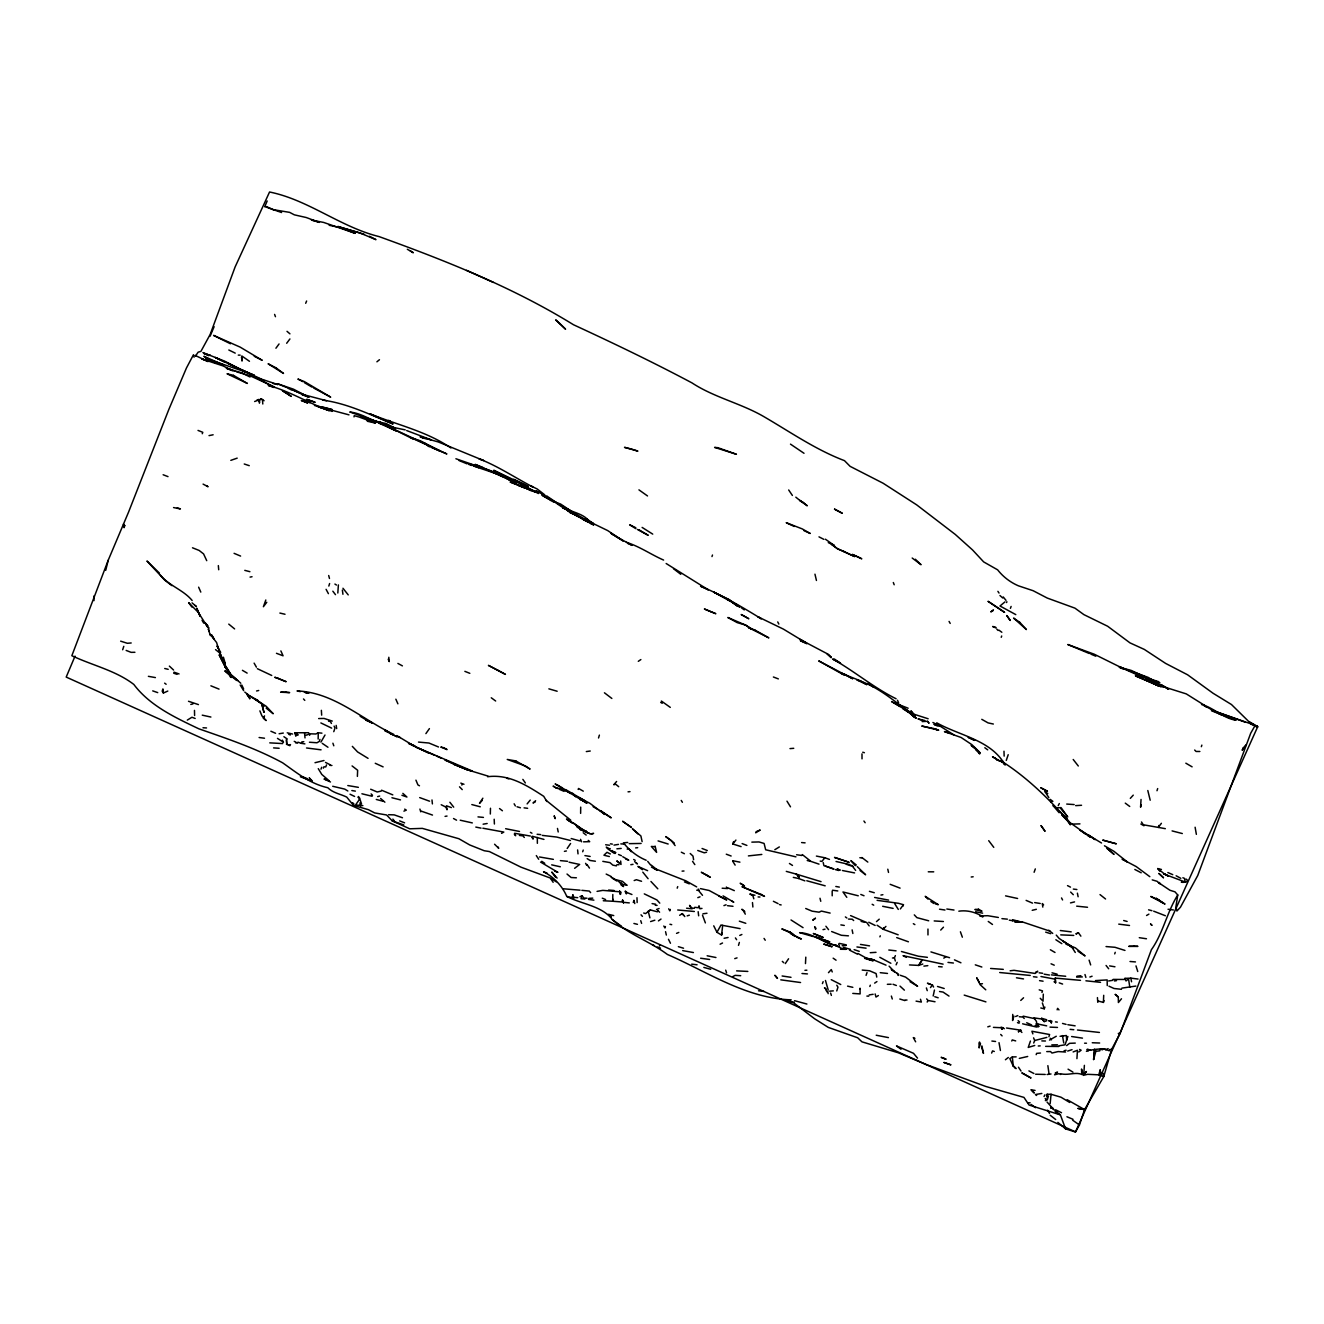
<?xml version="1.0" encoding="UTF-8"?>
<svg xmlns="http://www.w3.org/2000/svg" width="1324" height="1324" viewBox="0 0 1324 1324"><rect width="100%" height="100%" fill="white"/><g stroke="black" fill="none" stroke-linecap="round" stroke-linejoin="round"><path stroke-width="1.5" d="M1087.318 1049.121L1090.612 1050.18L1094.584 1049.436L1095.875 1051.289L1093.591 1059.531L1094.584 1049.436L1102.429 1048.757L1102.031 1049.882L1104.216 1048.74L1109.247 1050.793L1109.678 1049.551L1111.597 1049.402L1120.154 1033.481L1151.417 949.672C1163.002 933.42 1166.941 912.153 1177.748 894.974L1175 891.846L1169.969 890.274L1157.656 882.032M318.157 739.04L318.257 732.768L321.931 733.165M580.624 813.383L580.706 807.11M612.813 894.511L612.714 901.247L621.982 901.975L622.578 900.088L623.521 902.885L622.578 900.088M1250.965 724.129L1257.535 727.042L1257.287 725.982L1254.457 726.644L1250.733 733.165L1197.74 875.512L1180.462 907.205L1176.904 911.011L1175.927 906.725L1177.748 894.974M1012.744 1014.399L1012.595 1020.506L1013.952 1016.153M490.327 814.012L490.476 808.252M1043.312 994.159L1043.031 1001.192L1040.234 998.279M357.381 776.394L357.645 770.254L352.085 765.934M1097.431 997.601L1097.778 1002.251L1098.208 1001.043L1103.405 1002.417L1103.703 995.317M805.472 963.591L805.803 957.153M713.735 925.824L716.963 932.278L721.58 935.058L722.672 925.377L740.083 928.637M1141.04 799.448L1140.56 807.21L1141.255 805.009M1076.925 1058.654L1077.455 1050.28L1073.135 1051.935M1060.938 1073.797C1068.269 1075.618 1075.254 1071.728 1081.774 1074.426L1083.81 1073.913L1084.389 1065.357M337.819 593.02L338.381 584.927M886.021 965.146L872.715 959.503L867.452 958.725L865.681 957.897L874.237 960.099L867.452 958.725L857.935 953.462M1050.18 1103.537L1051.057 1094.286L1047.185 1094.236L1046.539 1095.842M1093.591 1059.531L1094.584 1049.436M194.86 605.366L196.415 606.591L192.063 602.867M1012.496 920.792L1012.661 919.717L1022.376 922.315M354.021 416.894L354.236 415.67L359.218 417.077L375.486 423.068L367.294 421.264M105.721 570.346L108.204 560.251L128.544 512.156L168.81 409.513L186.485 367.923L193.453 354.749L194.082 357.215M1111.597 1049.402L1103.786 1076.561L1098.788 1074.823L1100.178 1069.957L1100.873 1074.128M598.531 737.981L599.391 735.101M738.494 945.369L739.371 942.44M328.832 586.069L329.61 583.52M572.183 897.275L572.895 894.958L573.755 898.069L566.738 896.398C562.485 886.236 553.664 876.769 543.535 871.821L546.977 873.062M620.41 894.379L619.599 891.085L620.41 894.379L621.088 892.194M633.286 902.488L633.964 900.303L634.792 903.58M1048.922 1036.692L1049.601 1034.524L1031.892 1031.247L1032.869 1033.879M1156.994 790.742L1157.673 788.574M294.739 733.496L296.46 734.141L295.798 736.21L295.037 732.768L308.591 732.735L309.601 735.25L310.097 733.81L315.824 733.993L318.257 732.768M1048.525 1095.875L1047.234 1099.996L1047.185 1094.236M319.961 739.404L319.316 741.407L316.966 742.764L309.435 742.234M1059.018 1045.778L1065.042 1044.818L1067.889 1036.46M1158.93 825.464L1158.318 827.401L1144.267 824.951M613.31 899.393L612.714 901.247L603.281 900.75M721.58 935.058L722.192 933.155M836.751 990.948L837.96 987.174L836.801 985.238M1103.405 1002.417L1104.001 1000.563M1100.343 1049.088L1099.781 1050.826L1095.875 1051.289M122.669 649.753L123.794 646.327M582.692 851.762L583.239 850.058M1051.355 1022.84L1051.885 1021.201L1050.081 1020.903L1051.355 1022.84L1050.296 1020.473M320.921 742.102L325.009 735.002M980.223 1044.653L979.148 1047.913L979.015 1042.865M1041.971 992.487L1042.501 990.898L1039.208 989.856M711.981 556.577L712.494 555.021M677.209 888.172L677.722 886.617M1114.709 953.892L1115.238 952.32M1201.348 746.686L1201.861 745.114M793.308 877.382L798.471 878.457L798.984 876.918L796.27 874.121L786.291 871.374M1002.285 1029.211L1002.781 1027.705L1001.143 1027.176L1002.285 1029.211L1000.894 1027.705L993.43 1027.374M883.671 927.81L883.174 929.283L898.185 934.81M1004.982 601.874L1000.001 605.995L1015.789 614.617M1014.763 1067.276L1013.274 1066.201L1012.347 1056.949L1016.153 1056.866M1057.131 1009.815L1057.628 1008.325L1058.985 1009.914M202.274 433.742L202.771 432.303L198.021 430.416M260.497 399.997L260.927 398.805L262.466 399.732L262.797 404.002M297.9 742.168L301.375 743.343L301.855 741.903L303.808 741.688M321.368 710.326L321.666 715.142M582.014 895.818L581.037 898.698L584.844 899.046L582.014 895.818L579.895 896.679M665.442 926.535L664.962 927.959L663.804 926.022M1006.273 760.423L1008.209 754.697M1046.672 1025.852L1037.801 1024.031L1037.321 1025.471L1038.711 1026.53L1036.477 1027.027L1022.625 1023.816M625.391 891.052L626.798 892.459L626.335 893.865L625.16 891.499M670.308 909.423L669.828 910.829L668.686 908.794M461.861 785.115L462.324 783.742L460.818 783.08M866.078 975.358L867.021 972.594M902.985 906.063L903.448 904.706L898.466 903.299L877.1 900.32M897.176 962.366L896.116 964.832M1050.627 1108.205L1051.091 1106.847M869.851 986.479L870.315 985.172M1001.242 637.307L1001.689 636M429.423 728.614L425.898 733.612M1030.436 1041.061L1028.235 1047.433L1034.739 1045.464M1033.597 1037.867L1034.673 1040.532L1033.713 1043.014M1036.179 1054.665L1036.626 1053.374L1040.499 1053.027M333.764 731.676L334.641 729.143M1057.859 1122.388L1065.588 1128.892L1075.469 1132.003L1079.441 1124.97L1084.571 1109.611L1103.786 1076.561L1103.008 1073.185L1104.199 1075.402M927.247 990.65L926.386 987.952M741.109 846.615L732.768 843.967L733.612 841.601M265.81 600.004L263.393 606.723L266.786 602.271M859.64 989.342L860.054 988.217L860.12 993.91L852.788 993.414M1034.11 872.268L1035.318 868.908M1042.816 907.106L1042.286 903.547L1043.61 904.888M556.312 881.817L550.188 877.994L520.944 867.154L489.367 851.547L484.236 850.736L469.706 844.944L458.865 838.721L422.339 828.377L409.728 828.807L392.202 820.863L386.625 814.988L374.675 812.919L368.403 809.676L353.475 805.389L346.739 797.098C340.417 793.97 333.052 793.01 327.806 787.73C309.915 783.692 296.957 772.902 282.641 762.823C255.846 748.292 227.248 738.709 198.848 728.812C175.364 717.658 149.811 705.758 133.84 684.458C115.817 670.54 92.382 665.426 71.844 655.711L108.204 560.251M879.897 936.846L880.278 935.803M326.515 764.908L325.77 766.91L323.917 766.828L323.337 768.168M949.556 957.715L946.164 956.656L943.78 958.146M1054.07 981.746L1055.576 982.772L1055.245 978.105L1080.483 980.339M578.158 789.468L578.538 788.475L583.272 791.156M822.419 983.6L823.147 981.663M320.987 769.161L321.699 767.241M1010.411 608.345L1011.122 606.425M659.435 946.031L659.782 945.104M627.278 849.28L627.626 848.386M876.488 921.603L879.235 919.17M1006.571 602.569L1006.902 601.725M661.024 919.055L658.442 920.892M621.188 848.436L616.885 848.816M1040.813 1007.978L1044.272 1008.789L1044.917 1007.15M305.695 303.295L306.622 301.011M586.664 865.234L585.589 863.347M726.363 887.03L727.538 888.553L722.159 888.222M1020.821 1030.204L1018.421 1031.744L1020.821 1030.204L1006.488 1028.003M888.52 872.433L887.792 869.206M991.643 1053.076L992.537 1050.908L994.291 1051.471M75.038 656.125L66.2 677.077L1075.502 1131.888L1257.767 726.595L1248.466 721.249L1231.469 704.534L1213.049 693.246L1187.595 674.793L1165.616 663.407L1144.333 649.422L1130.001 642.885L1107.625 626.235L1083.926 614.65L1074.939 608.146L1047.267 598.067L1033.15 590.719L1018.388 585.804A51.851 50.577 30.4 0 1 997.634 569.833L983.666 561.906L972.561 549.957L955.249 534.416L916.671 504.858L883.125 483.243L850.107 466.346L844.48 460.653C815.435 449.63 790.097 431.856 763.402 416.365C740.53 403.191 714.133 397.448 691.956 382.884C653.08 362.213 613.509 343.23 573.491 324.744C512.752 287.242 445.973 260.762 379.094 236.599C340.367 227.016 308.575 199.907 269.55 191.997L235.109 266.968L210.185 334.409L200.917 351.373L198.17 352.167L195.439 356.073M210.102 336.197L214.124 326.68M264.767 206.693L267.167 200.983M895.388 955.63L894.395 957.798L895.338 960.992M820.003 898.235L820.764 901.296M1108.138 1048.608L1105.689 1049.915L1104.216 1048.74M1257.535 727.042L1248.648 721.762M657.896 910.647L657.383 911.789L650.415 909.952L645.566 913.593L643.712 913.03M654.85 846.665L651.342 846.45L656.605 852.375L655.115 846.102M1011.768 1041.012L1012.264 1039.919L1015.674 1040.912M1138.061 979.048L1130.845 978.155L1125.003 978.37L1124.506 979.462L1113.07 979.412M263.559 718.005L264.552 715.87M329.974 765.355L331.927 765.471M720.107 944.211L722.523 943.002M679.659 915.314L682.208 913.626L683.614 915.083M1044.917 1094.849L1044.057 1096.52M609.321 850.405L610.215 848.568M934.463 990.038L933.188 995.979M1078.431 932.758L1076.131 933.867L1078.431 932.758L1080.88 936.151M210.35 635.603L208.381 629.148L209.026 627.874M1058.224 805.637L1059.316 803.536M1072.043 1049.684L1067.69 1051.041M420.751 811.827L419.907 809.08M515.35 805.935L514.126 803.784M828.145 993.679L827.781 991.146M927.181 1002.036L927.76 1001.043M642.123 841.634L640.899 835.974L632.409 828.791L638.151 834.07M650.415 909.952L648.197 911.193L649.902 917.846M716.963 932.278L720.984 925.013L722.672 925.377M482.863 798.19L479.503 803.337L482.151 800.49M785.314 963.574L788.574 958.775M567.185 848.469L570.594 843.504M275.922 348.229L279.05 343.959M1045.364 1100.658L1046.01 1099.83M900.337 908.926L903.448 904.706M286.679 343.264L289.923 338.944M1076.875 889.529L1073.334 889.066M1161.396 823.296L1158.318 827.401L1165.335 828.675M732.768 843.967L735.912 840.078M829.469 859.425L824.869 857.753L821.923 861.378L820.201 861.113M527.118 803.9L530.229 800.093M1121.494 998.759L1118.399 1002.533L1118.284 996.955L1115.288 994.44L1118.284 996.955M1049.502 1040.085L1056.287 1036.245M930.474 987.605L932.46 984.891L933.569 987.042M616.603 781.491L613.757 784.718L615.776 784.255L618.689 786.704M828.476 972.677L831.29 969.565L832.233 971.948M1047.582 1110.191L1049.535 1113.451M1130.315 798.355L1133.261 795.145M940.719 930.077L943.482 927.181M885.921 926.403L883.174 929.283L877.1 925.228M699.221 890.324L698.195 889.049M1020.754 1000.431L1023.551 997.783M1083.81 1073.913L1086.441 1071.513L1083.214 1075.369L1087.583 1074.31L1098.788 1074.823M535.624 800.706L533.026 802.989L535.21 801.93M376.91 361.816L379.458 359.714M993.43 609.719L990.766 611.887L992.917 610.861M1005.413 1059.746L1008.325 1057.479M574.616 868.312L579.631 864.44L569.105 862.205M1078.795 1051.984L1081.145 1050.213L1079.573 1049.419M927.644 721.315L928.885 723.036L927.644 721.315L922.116 721.58M638.3 661.321L640.866 659.567M874.634 983.12L876.935 981.581M1012.347 1056.949L1009.831 1058.571L1013.274 1066.201M755.69 832.829L760.208 829.999L756.087 831.704M1066.631 1045.579L1069.527 1043.345L1075.27 1043.097M774.821 849.71L779.339 846.93M187.296 720.107L191.93 717.26L195.174 718.469M501.564 833.359L503.799 832.068L482.879 828.212M1146.551 915.496L1148.901 914.139M650.597 921.57L654.834 920.213M732.685 976.682L735.134 975.358L740.712 975.705M1035.583 972.279L1037.735 971.253L1035.169 973.454L1014.052 970.326L1010.146 970.79M1015.64 1016.518L1017.775 1015.574M163.398 693.015L162.902 688.91L162.19 691.211L163.398 693.015L167.8 691.062M739.752 935.423L741.887 934.479M403.919 811.149L406.303 810.123L404.664 809.13M676.547 933.37L678.798 932.444M1034.987 1025.935L1037.222 1025.008L1038.711 1026.53L1037.801 1024.031M1181.372 882.181L1186.817 881.817L1187.446 880.245L1186.072 879.053M723.93 905.616L726.048 904.789M634.163 880.559L636.397 879.699L641.544 881.288M656.522 909.489L659.104 908.496M1055.294 1072.92L1057.512 1072.076L1054.583 1074.79L1058.968 1073.681L1060.656 1074.476M254.638 401.52L258.726 399.98L259.835 402.132M1112.723 980.323L1108.668 980.968M697.798 897.655L700.015 896.828M1089.867 977.013L1092.085 976.218M230.823 460.355L237.195 458.137M922.778 964.038L918.641 965.411L909.522 964.931M315.013 762.707L323.999 760.522M734.754 958.626L737.054 957.881M588.915 898.351L592.738 898.135M987.787 1026.845L990.087 1026.117M613.988 845.109L618.473 844.398M748.408 855.9L761.813 854.443M687.189 915.86L689.357 915.198M1046.705 1019.761L1041.624 1018.305L1044.222 1021.582L1046.274 1020.969M1060.061 1036.295L1066.35 1035.517L1066.648 1040.35M305.827 735.25L307.863 734.671M1034.673 1040.532L1046.854 1037.387M377.638 796.618L379.674 796.072M1064.099 1050.759L1066.134 1050.23M629.198 843.653L641.114 843.454M706.519 852.242L704.269 852.805L697.748 850.471M1070.504 902.902L1074.542 901.909M358.456 796.485L359.516 798.008L358.804 800.325L355.577 804.959L362.859 805.621M1032.207 910.316L1036.361 909.307M190.805 704.434L192.94 703.921M822.998 929.647L825.018 929.167M878.391 995.532L875.991 997.055L875.131 993.927M1121.908 988.118L1135.893 986.066M256.575 690.979L258.71 690.483M1071.199 931.864L1060.325 930.524M381.213 791.09L377.191 791.967L370.67 789.236M1019.314 1058.406L1027.705 1056.469M627.725 842.445L623.422 842.825C629.446 850.389 637.225 856.628 646.195 860.252M1050.644 801.798L1052.861 801.334L1050.147 799.348M257.088 399.865L259.19 399.418M209.026 435.613L213.131 434.785M564.421 851.349L566.407 850.968M724.096 938.269L728.068 937.508M874.601 897.44L888.603 900.105M591.265 833.772L593.599 833.342L591.381 834.203L579.631 829.354M701.985 908.396L699.883 908.777L699.006 905.781L698.377 907.734L694.719 907.304M250.054 577.098L252.04 576.734M880.907 895.057L882.893 894.71M597.058 891.383L602.784 890.373L619.318 891.747M1047.102 1074.509L1051.008 1073.979M1027.887 1103.107L1030.089 1102.726M483.111 824.19L487.166 823.495M279.116 733.761L283.303 733.066M630.82 864.704L633.021 864.34M842.478 870.53L854.559 872.913M1086.425 1051.289L1088.394 1050.975M869.206 994.903L873.145 994.291M445.063 816.378L447.032 816.064M1001.937 918.641L1007.365 919.154M1114.444 980.968L1116.529 980.654M583.536 841.832L589.677 841.667L588.237 840.376M1045.215 1074.459L1035.616 1074.227M1086.938 1049.733L1090.612 1050.18M586.317 751.569L590.239 751.022M958.841 911.193C967.265 909.919 975.854 912.219 982.971 916.82L979.843 915.96L987.787 915.711L998.346 917.466M702.961 913.792L706.983 913.262M530.361 836.04L514.606 833.293L515.632 835.742L514.291 834.07M923.904 966.123L927.826 965.643M971.204 877.001L973.157 876.769M1076.958 976.185L1080.88 975.705M566.738 896.398C581.104 904.093 602.205 905.815 612.35 919.601C628.801 934.512 649.985 941.463 667.379 954.455C707.628 971.882 745.859 998.346 791.206 999.852M635.636 847.906L637.688 847.674M727.488 905.682L733 906.295M980.505 983.931L982.458 983.715M892.442 958.013L894.395 957.798M628.039 791.835L629.992 791.636M621.221 882.645L623.521 886.633M990.6 968.456L1003.278 969.367M876.008 952.337L870.232 952.717M829.652 991.179L833.309 990.865M131.192 642.967L127.336 643.282L120.65 641.164M789.998 748.606L793.738 748.308M1087.517 907.271L1076.677 906.162M1092.267 1042.749L1099.648 1043.014M288.483 744.8L290.519 744.651M1075.667 805.637L1081.543 805.273M682.075 871.126L683.995 871.01M1038.264 1045.993L1040.201 1045.877M1041.822 1093.442L1035.451 1094.518L1036.659 1095.478M804.942 970.31L806.862 970.211M264.502 738.229L259.107 737.518M842.147 945.75L845.97 945.551M392.202 820.863L403.737 824.918M1095.428 980.604L1107.162 979.926L1107.245 985.569M1076.611 977.095L1082.337 976.913M1072.341 824.107L1079.954 823.876M1045.629 1046.357L1058.72 1046.473M866.078 948.183L856.942 946.958M751.85 842.13L759.033 841.948L764.097 843.438L765.669 849.776L795.923 856.843M1073.731 935.423L1060.739 934.876M306.539 747.977L321.07 749.814M943.4 921.521L934.198 920.941M134.916 652.285L131.126 652.351L126.161 650.432M887.345 984.311L891.135 984.245M1118.747 924.135L1129.504 925.493M1051.802 1044.884L1057.495 1044.802M1046.754 1051.604L1050.544 1051.554L1051.935 1053.043L1058.108 1051.57L1065.539 1052.034M282.707 743.575L269.765 742.863M1018.553 922.067L1014.945 921.818L1021.88 921.752L1050.048 931.186M1014.945 921.818L1021.88 921.752M916.076 1001.143L921.388 1002.053L920.461 999.256M1130.017 961.489L1135.462 961.919M905.12 1000.034L907.006 1000.034M694.339 911.491L677.722 909.985M928.273 871.804L933.718 871.837M1199.858 751.486L1196.085 751.469L1194.678 750.029M1056.999 807.872L1061.07 807.607L1067.723 816.974L1060.954 808.798M273.588 747.894L279.149 748.275M1084.588 1043.196L1086.474 1043.213M840.442 949.275L846.003 949.341M1039.555 980.637L1043.08 981.2M238.27 355.113L240.157 355.146M155.405 677.59L148.387 676.332M318.654 718.568L324.049 718.436L332.274 721.083M567.549 861.312L560.383 860.617M1057.479 1027.441L1050.015 1027.126M1041.822 1040.912L1045.464 1041.012M1084.571 1109.611L1078.05 1108.436L1084.571 1109.611L1067.144 1099.698M388.577 814.707L394.221 814.872L402.479 817.752M848.485 919.071L852.226 919.204L853.666 920.544M866.889 996.078L868.776 996.144M1118.284 1033.415L1120.154 1033.481M616.852 864.671L618.937 864.754M555.732 787.995L562.717 789.021L570.677 793.473M848.452 935.836L841.352 935.29L831.638 931.533M620.824 843.885L624.564 844.067M747.828 971.419L736.641 970.873M758.073 896.927L759.943 897.027M709.631 959.486L700.628 958.228M487.613 776.725C508.913 773.944 526.671 785.281 543.734 796.32L546.829 801.483M576.403 877.795L571.124 877.514L567.02 874.039M858.25 895.785L842.974 891.979L846.814 897.324M203.002 727.753L206.527 727.952M580.044 890.191L563.395 888.785M322.824 400.146C347.351 403.357 370.24 414.743 393.029 423.994L369.628 413.684C396.886 424.839 426.444 431.177 450.921 447.975M1017.593 898.483L1005.578 895.868M1066.73 804.065L1074.161 804.578M780.779 979.843L800.557 982.524M1030.221 975.44L999.703 972.528M801.996 973.504L807.458 973.918M1041.243 1018.95L1033.978 1017.858L1036.411 1021.35L1037.155 1025.686L1035.964 1023.833M608.543 890.059L614.088 890.489M1106.053 946.561L1114.99 947.289L1124.97 950.433M581.881 890.34L589.263 891.069L590.62 892.641M585.191 898.086L587.045 898.235M801.599 842.561L805.091 842.858M1040.217 903.481L1034.673 902.587M655.248 905.252L657.085 905.401M938.584 966.603L942.175 966.901M1048.227 1020.754L1050.081 1020.903M629.297 902.902L623.769 902.356M347.815 785.546L358.357 787.333M1019.265 1016.733L1022.856 1017.047L1024.246 1018.487M418.5 742.085L428.959 743.029L438.509 746.984M579.995 840.972L571.19 838.539M595.386 861.229L590.041 860.451L587.161 858.631M574.053 897.341L577.744 897.672M862.222 970.078L869.504 970.757L876.107 973.57L876.753 977.079M477.997 816.891L483.426 817.404M859.855 857.72L861.709 857.902M537.13 834.286L540.722 834.617M1070.106 1029.36L1073.797 1029.724M832.531 890.224L837.794 890.953M1085.928 980.803L1100.525 982.342M686.593 908.231L692.121 908.794L689.556 905.351L690.83 907.288M836.056 861.494L850.025 864.638M244.791 570.363L249.905 571.687M882.661 906.295L893.121 908.38M692.502 908.099L694.339 908.297M1077.488 1030.022L1099.417 1032.455M880.245 972.677L887.477 973.454M539.513 856.976L553.366 859.359M888.801 950.02L896.05 950.831M1033.448 976.748L1037.006 977.145M1103.058 840.26L1116.347 843.818L1102.859 840.078M825.183 885.822L806.796 880.758M758.536 990.799L763.948 991.428M948.001 962.399L953.396 963.028M691.691 964.153L697.086 964.799M991.891 1041.045L995.565 1041.491M524.072 807.855L527.631 808.302M605.664 844.762L609.537 845.242M850.438 949.341L843.487 947.405M1067.856 1024.726L1075.138 1025.835M519.389 835.427L522.947 835.874L524.321 837.463M1065.704 976.268L1051.372 974.878M1168.033 909.257L1173.395 909.969M693.412 952.552L682.688 950.599M1039.108 972.809L1042.667 973.289M796.585 854.741L801.847 855.486M588.518 899.393L593.897 900.138M1055.493 1021.88L1057.313 1022.128M1031.214 1089.851L1034.11 1092.846L1031.214 1089.851L1035.07 1090.413M305.281 692.684L308.906 693.213L304.288 692.071M1139.285 937.69L1146.468 938.766M939.527 909.207L944.988 910.018M1071.646 1036.526L1082.469 1038.132M328.567 721.216L330.272 721.464L331.43 723.467M244.245 463.996L249.26 465.667M472.32 822.916L460.222 820.218M301.375 743.343L304.901 743.889M1009.285 920.163L1019.778 921.785M859.243 951.36L854.129 949.639M383.877 423.978L385.996 424.325M696.722 890.208L698.542 890.489L702.498 895.338M840.856 924.897L844.282 925.443M1016.468 977.791L1023.518 978.916M551.694 864.853L560.317 866.79M860.468 944.409L869.537 945.866M939.527 991.511L943.052 992.073L949.027 996.095M351.853 790.544L355.362 791.123M584.927 855.602L590.156 856.446M1044.206 974.183L1049.436 975.043M1040.962 976.516L1054.864 979.115M1109.628 965.908L1114.957 966.785M652.103 903.613L655.628 904.209M174.056 672.178L179.054 673.933M287.242 732.817L292.587 734.042M610.447 843.802L612.35 844.116M927.396 957.351L918.442 956.242L901.429 951.493M295.616 742.83L297.536 743.178M835.825 886.468L839.333 887.097M542.294 835.394L556.659 837.049L570.445 840.492M401.933 795.277L406.931 797.031L402.86 793.357M946.826 909.009L954.008 910.035M823.478 939.676L829.9 941.993L816.627 937.044L828.476 943.383L836.9 945.667C823.809 943.499 813.416 933.172 799.613 932.659L813.383 936.598M904.871 1000.58L899.824 999.024M816.395 856.082L824.869 857.753M519.505 831.472L505.636 828.708M876.223 1035.236L888.421 1037.602M943.118 964.153L903.051 955.68L906.278 957.351M707.148 955.779L715.936 957.517M173.56 507.555L180.428 508.929L177.25 507.853M475.812 827.086L481.009 828.129M975.623 911.74L982.607 913.146M616.438 865.863L612.846 865.135L609.934 862.603L602.817 861.361M1023.187 1016.153L1035.302 1018.801M732.933 860.749L739.917 862.156M839.201 943.383L846.268 944.856M782.12 975.987L791.007 977.311M300.316 691.641L297.023 690.946C333.847 692.253 361.783 719.28 393.758 734.373M329.163 225.279L340.301 227.629L355.262 233.355L323.718 222.449L311.438 220.049L319.415 222.399L306.225 217.517L294.342 214.836L289.642 212.37L273.356 209.672L281.615 212.535M933.602 728.548L921.769 726.032L938.733 730.186L933.602 728.548L937.276 729.723M779.455 904.573L781.143 904.937M1051.057 1094.286L1060.987 1097.199L1069.676 1102.462M700.413 888.603L709.151 890.489L726.694 899.989L718.899 896.083M272.992 383.497L277.908 384.556L261.391 379.127L215.266 357.48L224.55 362.031M202.258 715.159L210.897 717.045M236.599 371.862L249.773 375.652L274.482 387.005M376.264 799.448L383.132 801.268M613.74 915.579L608.411 914.288L611.423 916.754M703.838 967.414L710.707 969.284M847.575 986.148L852.838 987.323M1152.923 683.416L1186.271 693.892L1205.005 705.626M1121.478 989.293L1114.03 988.498L1108.966 986.181M647.618 870.679L637.936 866.409L642.405 869.702M867.452 958.725L872.648 960.645M331.662 728.134L320.871 722.937M833.789 868.858L823.925 865.697L823.197 862.503M279.877 613.062L285.024 614.253M830.131 913.08L821.41 911.077L819.126 912.186L812.142 911.177L805.72 908.496M206.693 354.534L210.268 355.362L203.846 353.409L208.844 355.693M669.927 924.268L671.715 924.665M787.598 1000.762L794.417 1002.351M924.831 720.504L918.012 718.915L923.275 720.719M164.739 668.504L168.198 669.315M543.965 839.399L532.198 836.255L533.125 839.068L531.851 837.132M626.798 892.459L631.929 894.511M1182.315 833.541L1172.088 830.909M361.915 793.771L372.16 796.27M754.945 895.256L749.814 894.014L752.926 895.752L753.803 898.797M1159.807 871.225L1157.772 868.577L1161.429 869.471M846.235 864.258L851.15 865.913M609.354 856.545L603.926 855.221L607.004 852.308L610.347 853.963M581.137 829.982L586.466 831.29L582.692 830.065L588.071 833.11L576.42 826.011M1201.53 704.517C1213.843 707.645 1222.929 718.336 1236.103 720.239L1219.404 713.901L1203.549 705.196L1206.512 707.099M633.915 923.457L637.456 924.334M934.347 724.592L939.775 725.949L953.71 734.754M488.093 776.112L466.809 769.641L453.553 764.18L471.89 771.313M391.937 797.743L400.493 799.895M946.164 956.656L930.938 951.906M242.424 670.325L247.141 673.105M874.27 892.74L869.405 891.333M471.824 804.562L480.264 806.796M318.405 406.667L348.99 414.859M807.226 860.517L810.569 861.378M836.9 945.667L833.954 944.906L842.312 948.629M301.889 394.204L326.548 400.725M405.194 429.87L392.665 427.271L395.396 428.413L385.996 423.465L366.93 419.758L381.18 422.621L361.154 416.977M451.385 807.59L446.403 805.77L447.016 809.775L445.94 807.127L441.206 804.744M1062.527 1023.435L1066.068 1024.362M1148.587 909.82L1151.913 910.697M1052.034 972.809L1057.131 974.166M995.797 627.328L992.669 626.484L995.946 627.973M1122.553 668.107L1131.093 670.374L1144.366 676.564L1131.441 671.483L1132.897 671.88M835.378 869.603L838.704 870.497L837.447 868.892L838.903 870.149M320.706 407.577L325.803 408.95L314.45 405.442M455.903 458.749L491.783 471.112L498.072 474.323L473.611 466.048M1123.695 920.511L1127.121 921.454M935.323 903.878L938.319 904.689L925.228 896.315L927.975 899.112M668.173 844.017L658.078 840.906M420.271 436.837L431.409 439.916L406.7 430.581M833.673 869.14L825.597 866.078M861.113 921.372L864.638 922.348M837.066 869.14L840.492 870.1M330.222 764.809L325.505 762.409M429.555 801.202L419.691 797.594M993.348 724.029L988.085 722.904L981.779 719.329M785.629 999.885L793.755 1002.897L814.558 1018.735L828.311 1027.407L857.687 1037.784L861.974 1041.856L898.334 1052.795L925.625 1064.297L985.784 1086.458L1023.949 1097.397L1029.062 1105.043L1060.375 1114.858L1065.588 1128.892M548.864 688.844L557.156 691.244M1152.228 879.881L1157.308 881.37M332.705 786.274L344.77 789.121L347.848 790.991M507.125 778.38L508.879 778.893M954.455 959.85L960.926 962.796M964.203 995.102L985.917 1001.887M318.174 406.749L329.295 410.705C308.542 403.092 289.36 391.01 268.276 385.433L273.985 387.485M862.735 752.231L864.39 752.711M517.022 806.763L520.431 807.772M678.368 946.677L683.532 948.216M815.071 937.111L821.807 939.163M226.354 368.32L232.494 370.654L223.144 365.937L201.811 358.92L208.149 361.551L195.174 355.411M388.428 420.387L390.183 420.933M1165.385 915.745L1153.684 911.177M937.508 986.463L944.211 988.515M635.818 527.746L629.678 524.801L635.801 528.64M1214.472 711.154L1253.034 724.592M707.297 850.521L702.068 848.485M864.622 958.361L871.49 960.463M1026.117 900.386L1032.538 903.134M1045.695 932.146L1050.644 933.685M395.33 736.045L400.278 737.567M934.777 996.724L938.17 997.783M462.324 783.742L463.979 784.255M794.549 1000.679L806.895 1004.039M1181.538 881.966L1183.176 882.479M375.635 416.464L377.39 417.01M1072.986 1119.276L1066.929 1116.761M380.038 422.753L367.84 418.367M821.046 881.652L796.27 874.121M846.499 675.571L841.567 673.353L860.666 680.933L866.806 684.673L856.926 679.94C877.1 686.163 892.475 699.751 909.141 711.931L903.134 707.695L909.538 711.65L916.291 718.253L911.723 714.861M841.567 673.353L846.499 674.959M900.088 888.123L890.175 884.316M364.448 234.414L337.786 226.47L359.714 232.858L375.966 239.661L369.512 236.268M947.934 732.751L944.459 731.593L961.059 737.468L971.866 744.651L979.131 751.734L976.152 750.311M739.338 921.173L745.793 923.308M895.388 703.259L908.148 708.224M847.923 861.891L834.517 857.422L849.28 862.338M975.291 964.832L981.845 967.033M384.341 424.276C372.309 421.462 362.313 413.253 349.784 411.996L366.202 417.755M1184.814 881.867L1165.037 874.436L1157.772 868.577M188.505 701.273L198.435 704.6M468.762 464.426L471.989 465.502M843.322 551.231L854.708 556.593L837.48 548.748L831.505 544.313L837.48 548.748L844.083 551.545M202.903 352.565L224.484 361.088L246.413 372.276L227.778 363.372M173.676 673.188L177.052 674.346M900.237 975.258L905.533 977.079L917.598 986.264L910.084 981.746M1156.1 684.889L1159.079 685.931L1135.396 675.836L1160.9 686.726M610.943 850.968L615.859 852.656L610.794 850.753M1134.469 672.427L1148.057 677.325L1156.001 682.241L1152.856 680.602M425.269 438.658L420.42 436.97L438.227 441.935L483.591 460.52L479.023 458.816C497.824 466.065 514.837 477.55 532.778 486.951L530.841 485.908L537.163 488.97L544.76 494.845M381.544 790.213L392.798 794.88M432.501 815.071L421.164 811.115M456.068 765.057L466.214 769.178M152.723 690.88L157.721 692.618M1059.233 982.871L1062.593 984.063M657.283 946.991L660.544 948.133M302.054 394.718L307.052 396.505M445.145 760.208L467.587 769.956M896.712 937.607L908.413 941.794M930.507 984.328L927.445 983.219L932.212 985.039M579.813 799.448L584.794 801.268M234.696 371.167L227.033 368.353L242.937 373.252L242.077 373.037L250.054 377.009M318.935 406.352L332.159 411.416M1182.862 877.762L1184.484 878.358L1185.162 881.701M1017.494 1022.625L1019.116 1023.22M625.772 859.061L628.768 860.17L622.76 856.711M265.114 206.676L274.581 210.185L266.29 206.561M818.993 536.865L823.859 539.348M1245.371 722.242L1213.529 710.789M819.01 864.142L810.983 861.428L802.294 854.576M554.723 871.159L557.901 872.351L540.556 862.073M798.471 878.457L804.876 880.857M726.28 854.195L731.146 856.016M893.021 984.262L896.365 985.503M302.269 776.725L307.135 778.545M300.366 776.774L311.819 781.077L309.204 777.867L312.017 780.713M431.558 447.562L446.883 453.95L388.942 426.94L413.419 439.204M276.468 653.295L283.055 655.794L280.87 650.912M928.687 920.792L916.92 917.648L914.288 914.867M245.221 371.779L254.34 375.255L241.233 369.644L247.389 372.855M867.849 958.824L873.145 960.843M773.382 676.994L778.346 678.898M163.133 474.753L167.999 476.623M1089.288 653.51L1067.806 644.523L1094.22 654.205L1121.776 667.859L1120.418 667.015M569.85 512.62L577.843 515.715L566.457 509.79M260.927 398.805L262.682 399.732M742.119 843.57L746.885 845.424M482.896 467.438L475.2 464.41L503.765 477.07M700.975 586.35C722.01 595.204 741.903 606.806 761.333 618.838L757.891 616.752L783.394 629.115L806.548 643.133L800.325 640.684L806.812 643.762M415.041 745.925L408.487 743.327L428.579 753.108M581.567 829.602L589.726 833.673M399.649 820.88L404.598 822.849M1219.404 713.901L1221.886 714.877L1212.801 709.962M1211.427 710.723L1221.886 714.877M464.873 671.351L469.821 673.32M711.005 611.754L715.837 613.707L704.385 608.99L710.723 611.622M402.397 665.873L397.895 663.423M796.601 937.127L801.368 939.03L790.411 933.288L795.012 936.482M554.508 786.737L553.084 786.158L557.735 788.525M210.88 685.815L219.023 689.109M684.442 881.9L689.291 883.853M1136.82 673.701L1118.962 666.617L1143.257 677.557L1136.82 673.701L1163.961 687.371M304.636 395.082L292.654 389.918L309.071 397.332L293.481 389.19L277.411 383.695L285.653 387.088M860.799 894.445L864.026 895.752M602.288 898.185L605.598 899.542M459.097 460.587L467.14 463.88M545.538 495.838L547.143 496.5M203.085 484.104L208.067 486.752L206.478 485.594M934.86 723.93L939.775 725.949L932.907 722.474M843.322 947.951L846.35 949.209M644.292 893.882L656.952 899.972L659.782 903.15M525.297 488.192L510.104 482.002L541.019 493.339L544.164 496.169M618.507 854.51L621.452 855.718M1158.831 900.138L1150.771 896.447L1165.021 904.077L1156.084 898.218L1162.29 902.554M1065.952 944.111L1075.436 947.901L1085.068 955.945L1077.935 951.211M434.719 755.309L415.339 746.819L472.32 771.048M1119.574 667.495L1123.265 669.034M256.988 377.588L264.618 380.799M1090.877 654.139L1095.792 656.207M626.418 542.327C639.806 546.564 650.945 554.524 663.605 560.069M234.083 553.333L240.604 556.08M734.323 890.638L727.836 887.808M559.291 789.303L564.189 791.388M286.414 744.237L289.923 745.71M1139.782 675.273L1144.879 677.458M1051.041 963.806L1054.252 965.179M627.708 543.436L632.227 545.372L615.18 536.104M1167.851 872.533L1172.75 874.651M436.44 756.054L441.62 758.304M445.079 759.794L454.612 764.312M270.874 731.229L275.574 733.281M647.519 495.954L638.946 489.863M313.589 387.965L330.686 397.134L304.255 381.544L297.883 379.045L302.865 381.643M387.601 425.021L392.401 427.122M288.649 734.257L290.337 735.002M223.458 364.928L203.896 356.322L215.266 362.644M365.921 720.19L372.408 723.053L369.346 721.646M427.884 446.056L429.671 446.85M222.548 364.861L205.551 358.341L246.562 372.342L273.572 386.922M1052.762 1107.973L1051.157 1107.261L1053.97 1109.744L1047.003 1101.982M533.953 491.601L526.042 488.093L530.759 490.658M936.73 722.821C959.47 735.648 990.981 740.05 1004.701 764.378M1026.696 1022.74L1031.578 1024.925M466.528 270.328L493.356 282.409M803.949 530.626L810.222 533.473L802.294 528.921L786.208 522.682L794.218 526.472M730.567 601.427L713.719 592.126L729.541 599.772L736.955 605.862L732.255 602.188M375.255 763.286L383.116 766.877M582.13 518.114L575.394 515.036L579.084 516.972M583.735 518.842L593.433 523.46M508.399 479.404L516.625 483.243L505.305 477.848M935.025 1001.755L928.008 1000.464L926.651 998.892M559.622 786.059L555.137 784.007L586.979 803.271L581.319 799.713M330.487 781.988L324.032 779.009L329.13 780.779L321.782 774.424L318.273 768.648M700.562 586.251L708.323 589.842L666.154 563.511M928.141 718.767L913.428 714.033L910.912 710.856L915.165 715.821M192.493 547.788L199.146 550.453L203.582 553.912L206.726 560.664M1152.095 682.952L1159.162 686.246M1147.974 680.387L1152.807 682.654M426.824 444.831L439.8 450.938L420.718 440.942L410.887 437.632L427.851 445.394L423.945 442.646M357.927 797.263L359.516 798.008L361.535 803.916M494.58 844.232L498.734 848.336L497.791 846.764M562.601 507.771L567.648 510.17L563.031 507.787M577.148 827.235L585.076 830.992L569.634 820.748M526.969 487.381L538.372 493.538M541.83 495.209L550.205 499.926L543.022 495.772M840.757 984.526L831.24 979.677M307.135 401.271L310.015 402.662L305.265 400.361M914.901 1038.347L913.312 1037.586L915.645 1041.822M606.177 874.072L611.009 876.422M803.056 927.661L791.024 919.981M609.172 848.552L606.293 847.161L608.312 849.313M350.033 794.218L354.584 796.436M294.242 741.341L295.914 742.152M228.82 349.999L235.225 353.127M287.258 387.866L292.091 390.232M612.036 852.027L614.998 853.484L612.118 850.505M681.33 852.209L684.392 853.732M773.398 901.296L778.049 903.597M850.571 915.596L866.79 922.563L869.156 925.906M384.639 730.666L388.246 732.453M550.867 500.604L554.21 502.259M879.831 957.302L890.853 963.276M257.948 700.413L246.876 694.273L260.464 702.779M1055.576 1109.76L1061.5 1112.723M1151.367 682.638L1145.144 679.493L1150.341 682.125M534.582 491.585L518.644 485.445L534.78 491.552M250.451 374.46L255.085 376.794M868.759 922.249L875.147 925.459M254.258 356.272L262.218 360.31L240.19 347.136L213.594 335.386L230.442 343.777M832.912 659.137C854.675 671.4 873.575 687.603 896.083 698.758M1067.525 885.624L1070.487 887.13M849.478 950.102L857.439 954.141M396.654 736.69L390.05 733.347L393.576 735.134M637.374 529.451L648.214 535.31L638.78 529.683M539.116 492.346L536.154 490.823L537.759 491.883M832.746 659.203L840.508 663.175L834.286 658.971M567.632 511.014L573.838 514.225M312.017 387.138L304.371 382.619M934.099 724.294L937.342 725.966M514.457 482.25L484.634 468.448M1134.834 869.471L1141.205 872.781M578.836 797.528L589.908 803.32L604.704 814.442L600.583 810.586L611.258 817.851L599.491 810.387M633.683 859.491L635.239 860.319M271.734 675.472L257.353 668.703M1028.93 1070.901L1033.912 1073.516M616.802 880.328L610.695 876.786M1159.791 684.922L1152.145 680.917L1161.297 686.742M1154.412 683.416L1157.54 685.071M912.203 558.033L921.041 564.719L915.347 559.241M848.138 676.299L852.739 678.765L818.728 660.891L844.149 675.124M530.394 832.366L531.95 833.21M296.46 734.141L298.115 735.035L295.037 732.768M453.52 818.53L456.548 820.168M651.425 867.071L657.366 870.315M1176.142 875.776L1180.809 878.325M673.502 568.724L680.768 574.302M585.473 801.037L565.53 789.518M410.291 744.038L413.667 745.892M1055.691 1119.525L1050.213 1115.271M581.584 518.578L586.35 521.209M1158.963 883.042L1160.42 883.853L1158.93 882.33M582.428 518.975L588.733 522.5M1149.828 876.687L1136.224 866.591L1122.123 859.16L1127.204 861.841L1113.931 851.315L1104.464 845.788M419.476 785.777L417.921 784.9L415.935 780.15M1140.841 824.008L1143.953 825.762L1141.487 821.989M557.354 503.55L554.16 501.73L560.582 504.014L574.219 513.149L564.504 507.406C572.018 512.603 581.832 513.033 588.154 520.001L586.764 518.942L592.804 523.079M396.786 735.581L413.816 745.842M806.548 643.133L800.077 639.442L827.07 653.659L831.29 657.201M872.168 904.292L873.708 905.169M895.918 703.243L902.207 706.834L915.083 717.641L913.229 716.301M1022.012 1072.837L1031.032 1078.001L1022.128 1073.168M593.119 806.697L597.885 809.461M657.184 870.149L653.841 868.213L685.782 880.791L696.656 886.898M407.329 249.26L413.336 252.752L410.274 250.832M580.839 518.048L571.323 512.901L607.683 530.576L623.141 540.854M1185.841 763.187L1192.113 766.844M1004.8 763.849L1000.547 760.506C1027.424 777.42 1050.114 800.027 1070.851 823.693M739.537 607.12L727.008 598.978L739.884 606.69M1050.362 949.755L1054.996 952.469M913.328 923.689L914.867 924.599M723.069 895.885L733.777 902.19L732.056 901.164M594.046 524.635L547.193 497.377M583.934 519.471L588.683 522.318M988.25 921.454L992.487 924.466M869.421 684.491L873.939 687.222L868.213 683.085M262.119 705.212L263.939 712.262L262.119 705.212L264.022 706.354M1068.054 1069.163L1072.937 1072.109M836.073 960.198L833.144 958.179M1087.451 835.345L1090.645 837.298L1069.61 822.353L1059.895 811.496M901.032 707.231L891.615 701.554L899.377 705.957M360.145 716.251L367.824 720.935M525.462 486.438L493.703 470.285L517.866 481.754L534.913 491.883M334.922 584.066L336.462 585.026M802.774 502.243L799.795 500.406L807.292 505.801L802.774 502.243L804.115 503.484M612.218 878.176L616.818 881.023M555.567 877.183L551.777 872.069L557.106 878.077M804.016 453.288L790.478 444.136M660.693 702.365L662.232 703.309M262.466 399.732L264.088 400.742M1105.557 898.996L1100.012 894.594M642.123 527.415L652.732 534.118M652.666 944.608L654.188 945.584M789.435 863.48L792.497 865.433M902.323 708.39L907.552 711.716M277.477 738.395L283.485 742.234L282.36 740.133M897.192 973.272L898.202 975.424L898.582 974.381L891.284 969.466L894.544 971.799L889.099 966.172M557.768 503.451L547.11 496.235M1055.857 939.759L1061.848 943.648M557.239 503.881L564.851 508.846M1071.728 946.842L1062.609 940.834L1073.251 947.852M1014.581 1067.607L1016.087 1068.617L1013.208 1065.621M930.838 901.495L933.817 903.481M1101.518 843.007L1079.689 829.883L1085.862 834.385M541.731 861.279L544.76 863.298M1079.441 1124.97L1072.639 1120.187M1002.781 1027.705L1004.304 1028.731M322.262 743.36L327.955 747.249M283.899 736.707L287.109 738.891M570.28 511.014L573.309 513.1M249.458 361.287L241.829 355.974L242.06 361.055L241.481 356.917M580.442 828.145L573.044 822.783M572.481 823.296L566.473 819.059L569.734 821.41M266.141 708.108L273.207 713.735L266.24 706.321L255.764 699.552L261.738 703.954M661.371 701.041L670.292 707.38M621.039 884.912L622.545 885.971M244.808 692.104L247.605 694.239L249.789 698.675L247.605 694.239M904.888 709.565L911.028 713.95M845.374 916.92L846.88 917.995M657.333 870.017L651.309 865.135M901.032 1049.237L896.497 1045.927L913.527 1053.325L917.515 1058.124M612.35 919.601L621.419 926.221M998.892 630.125L1001.838 632.276M741.341 607.766L744.287 609.901M491.27 697.781L495.656 701.008M984.824 747.729L987.721 749.864M1047.781 793.589L1044.868 791.454L1048.823 797.561M1125.268 803.138L1129.736 806.465M622.826 540.804L610.976 533.274L613.691 535.31M828.278 542.608L834.517 545.604L825.398 539.199M1031.115 1104.431L1035.5 1107.691M1055.857 807.673L1052.977 805.505L1059.117 812.721M171.855 585.622L164.706 580.094L146.964 561.028L159.492 573.16M164.639 683.151L166.129 684.26M674.313 843.04L665.74 836.602L671.301 840.541L675.108 845.573M561.161 787.035L567.02 791.438M824.438 987.903L825.911 989.028M744.684 911.359L741.887 909.24L744.684 912.153M604.439 692.8L611.853 698.46M860.037 870.497L865.615 874.783L857.273 866.624M636.132 862.934L637.44 863.927L634.593 861.593M861.907 857.522L867.832 862.089M499.529 808.55L502.408 810.768M215.547 649.621L220.049 653.212L225.527 667.048L220.049 653.212M1060.375 1114.858L1054.963 1110.687L1057.677 1113.517L1056.469 1111.779M583.222 832.746L586.184 835.063M1048.74 930.226L1052.712 933.42M856.33 865.019L850.885 860.633L855.304 865.664M619.566 863.132L616.802 860.881L621.006 864.44L620.658 861.03M795.823 497.162L801.434 501.746M228.754 624.117L234.613 628.917M236.566 680.47L224.832 670.838L230.69 676.067L228.423 672.774L230.657 677.375M263.31 718.204L266.141 720.57L261.92 715.854L259.885 710.872M545.951 800.209L570.793 820.218M237.823 680.519L230.972 674.694L224.683 664.698L230.972 674.694L240.786 683.234M797.528 875.677L798.984 876.918M851.729 865.317L853.02 866.426M380.617 798.471L384.887 802.195M287.01 331.314L289.923 333.847M650.945 881.47L657.813 888.818M1018.123 1020.655L1019.563 1021.946M999.951 595.502L1002.748 598.001M782.318 961.373L783.758 962.697M899.989 986.099L904.375 990.153M169.373 666.104L173.576 670.043M368.055 758.354L357.579 751.933L352.333 746.372M371.117 793.92L372.541 795.294M352.598 802.725L354.021 804.115M1070.636 892.078L1073.301 894.71M690.218 853.5L692.998 856.098L693.611 859.739M1041.624 1018.305L1044.222 1021.582M1002.202 761.797L1005.363 764.941L1002.864 761.3L1004.535 764.494M553.151 882.314L550.668 878.573M658.011 910.614L659.584 912.203M985.768 989.822L980.19 984.742L976.682 977.757L978.982 981.729M459.511 786.82L462.242 789.617M824.67 987.82L825.977 989.177M1000.696 1034.441L1002.086 1035.881M525.363 782.964L522.848 779.373M996.79 629.115L998.097 630.489M192.145 600.5C183.341 589.842 169.108 585.787 160.419 575.212M1071.844 947.653L1068.965 944.657L1072.639 947.372L1059.15 938.451L1056.254 935.108M208.067 625.971L205.27 623.058L207.885 627.46L198.236 612.35L188.637 602.635L191.881 607.054M692.551 861.328L694.835 864.605M641.031 914.818L642.421 916.357M303.494 698.956L304.801 700.379M1020.523 1030.949L1021.896 1032.472M682.208 913.626L684.789 916.572M572.547 793.208L575.626 796.734M628.586 848.667L631.25 851.713M210.168 634.262L216.59 642.521L219.486 651.855M855.652 870.398L851.977 865.615M815.998 928.372L814.641 926.734L815.617 929.415M392.88 819.109L394.221 820.764M1003.244 596.958L1006.008 600.384M642.802 872.152L648.098 878.706M231.75 677.392L225.179 666.799L231.832 677.458M247.423 695.315L248.846 697.086M647.684 861.361L650.531 864.92M342.966 588.253L348.229 594.89M449.862 802.261L453.702 807.144M1106.07 965.461L1108.668 968.754M240.19 685.005L243.633 690.632M1050.197 1038.248L1051.455 1039.853M1073.201 759.48L1078.299 766M825.895 926.237L828.559 929.68M332.837 591.199L335.485 594.658M988.714 840.674L993.778 847.36M863.927 821.029L865.151 822.734M586.979 864.473L589.478 868.097M788.69 489.979L792.381 495.457M735.416 937.922L736.624 939.709M1018.454 1067.21L1021.019 1071.05M764.047 938.418L765.239 940.239M997.899 591.348L999.024 593.053M536.303 855.585L538.702 859.243M218.443 648.23L217.02 646.062L220.694 652.384M1042.352 1002.913L1044.272 1008.789M1070.14 824.389L1065.307 816.842L1070.239 824.835M1072.821 948.613L1075.27 952.469M681.215 800.408L682.39 802.294M786.969 801.152L790.494 806.829M894.627 903.514L898.301 909.439M825.878 990.004L827.202 992.139M732.718 861.179L735.134 865.118M205.534 623.24L207.156 625.871M224.17 661.901L225.345 663.804L223.408 657.217M211.807 635.321L214.14 639.178L211.608 634.841M979.462 1041.988L980.554 1043.809M202.042 620.261L203.714 623.157M949.06 621.419L950.202 623.422M254.109 663.125L256.409 667.164M1046.192 1099.896L1045.215 1098.457M744.171 912.104L745.296 914.156M326.085 589.312L328.402 593.649M777.734 621.932L778.843 624.067M1061.534 897.953L1062.576 899.956M668.471 939.279L670.457 943.251M241.779 685.005L243.649 688.993M828.195 989.955L825.464 980.455M334.095 726.098L335.022 728.117M198.633 587.177L200.801 592.093M388.197 659.236L389.239 661.603L388.809 657.267M897.49 700.247L898.599 702.779M395.859 699.188L397.895 703.822M196.945 608.941L200.139 616.305L196.829 608.212M838.655 944.227L839.565 946.362M580.524 839.333L581.55 841.799M208.381 629.148L209.374 631.697M893.319 582.527L894.18 584.761M1125.003 978.37L1125.996 980.968L1128.528 978.933L1129.819 987.191M274.598 314.4L275.458 316.701M702.498 915.165L705.378 922.911M960.413 931.798L962.349 937.193M332.903 743.211L333.797 745.793M1089.106 960.148L1090.662 964.931M640.733 920.693L641.594 923.391M725.701 970.144L726.562 972.826M1084.968 974.53L1085.879 977.426M830.628 993.066L831.373 995.416M1135.992 965.891L1137.746 971.518M891.366 996.062L892.277 998.991M1082.469 1072.192L1081.526 1069.031L1081.774 1074.426M981.663 1047.152L983.484 1053.391L981.878 1045.894M572.895 894.958L573.755 898.069M328.7 575.51L329.477 578.472M359.913 802.874L360.724 806.134M1147.809 790.527L1150.192 800.226M814.955 574.169L816.445 580.475M665.558 931.682L666.336 935.058M258.726 399.98L259.438 403.208M557.47 828.427L558.215 831.968M1077.388 893.17L1078.117 896.762M1130.845 978.155L1131.557 981.779M852.126 929.878L852.855 933.503M1195.109 827.235L1196.366 834.352M1062.444 1035.583L1063.751 1042.948M999.024 1042.667L1000.414 1050.495M336.164 725.387L336.677 728.597M1047.863 1065.654L1049.071 1074.161M342.37 590.057L342.933 594.277M698.162 911.706L698.658 915.794M577.612 849.925L578.025 853.881M286.315 739.917L286.762 744.154L286.613 739.173M431.988 799.961L432.402 803.916M304.57 733.264L305.017 737.915M752.479 902.571L752.876 907.023M218.344 565.596L218.708 569.75M1055.245 978.105L1055.576 982.772M494.183 819.242L494.398 824.008M636.976 897.705L637.142 902.571M1003.989 751.221L1004.155 756.12M93.855 596.048L94.004 600.633M194.479 710.392L194.595 715.523M1100.178 1069.957L1100.261 1075.998M861.99 753.869L862.023 758.851M537.329 837.463L537.362 843.322M927.959 929.051L927.975 934.943M832.184 891.085L832.2 895.802M124.754 525.578L124.108 527.664L123.496 524.056L124.754 525.578M922.232 959.784L918.641 965.411L922.232 959.784M1243.087 748.11L1242.177 750.311L1246.116 744.982L1243.087 748.11M815.402 918.293L812.953 920.014L815.402 918.293M554.243 816.047L555.153 818.53L554.243 816.047M978.502 909.224L974.861 909.522L981.978 911.177L978.502 909.224M1134.056 946.296L1128.793 946.346L1137.928 946.346L1134.056 946.296M285.967 692.237L280.622 692.204L289.642 692.601L285.967 692.237M717.906 447.694L714.612 447.396L736.425 454.281L717.906 447.694M302.832 400.824L301.326 400.576L307.698 403.026L302.832 400.824M626.848 885.193L621.419 884.316L617.298 880.046L622.412 881.337L626.848 885.193M515.781 760.903L507.241 759.446L525.562 766.033L530.096 769.078L515.781 760.903M831.886 946.71L823.958 944.144L831.886 946.71M325.307 407.709L320.325 406.683L332.159 409.613L325.307 407.709M823.032 937.409L813.466 933.552L823.032 937.409M443.97 747.812L440.809 747.05L447.065 749.599L443.97 747.812M631.217 449.002L624.514 447.347L637.903 451.12L631.217 449.002M233.454 375.354L227.049 373.782L247.373 383.447L233.454 375.354M472.354 464.84L469.209 464.012L478.758 467.604L472.354 464.84M745.495 625.044L737.203 622.628L727.852 617.497L745.495 625.044L751.502 628.933L745.495 625.044M314.913 402.198L306.82 399.401L314.913 402.198M277.924 678.236L274.73 677.259L286.149 681.694L277.924 678.236M950.715 1064.794L944.078 1062.493L950.715 1064.794M1158.268 681.579L1146.667 677.838L1159.907 682.919L1158.268 681.579M384.225 424.938L378.283 422.819L396.008 430.83L384.225 424.938M761.151 894.428L741.986 886.699L764.527 896.381L761.151 894.428M1001.788 761.73L996.773 759.628L1001.788 761.73M754.879 630.025L748.49 627.609L768.863 637.887L754.879 630.025M944.194 1058.488L941.149 1057.33L946.097 1059.25L944.194 1058.488M789.336 931.765L781.822 928.885L792.861 933.983L789.336 931.765L793.87 935.257L789.336 931.765M1165.17 874.353L1163.564 873.658L1168.38 876.107L1165.17 874.353M974.696 740.381L968.341 737.418L974.696 740.381M858.349 557.139L852.358 554.408L861.792 558.811L858.349 557.139M523.311 483.806L513.58 479.321L528.342 486.587L523.311 483.806M842.18 513.216L834.55 509.144L842.18 513.216M631.416 827.417L622.727 821.36L631.416 827.417M593.4 524.784L590.14 523.195L593.4 524.784M497.824 670.275L488.407 665.376L505.454 674.396L497.824 670.275M276.071 367.857L268.11 363.786L283.518 373.451L276.071 367.857M744.005 616.008L741.159 614.518L748.838 618.771L744.005 616.008M1047.367 791.206L1040.912 787.83L1047.367 791.206M995.433 758.354L992.504 756.782L998.544 760.506L995.433 758.354M707.198 875.396L701.306 872.251L710.359 877.349L707.198 875.396M1165.418 687.057L1160.834 684.574L1168.513 689.308L1165.418 687.057M391.573 734.241L385.499 730.285L391.573 734.241M742.996 884.895L740.182 883.24L744.584 886.054L742.996 884.895M1004.519 612.3L988.201 601.41L1004.519 612.3M286.646 393.311L282.409 390.729L291.297 396.406L286.646 393.311M1044.917 831.091L1041.111 825.696L1044.917 831.091M1094.998 839.515L1088.94 835.378L1094.998 839.515M1019.646 622.214L1013.588 618.076L1026.398 629.579L1019.646 622.214M1108.254 849.263L1106.93 848.32L1114.047 854.41L1108.254 849.263M975.44 748.59L971.154 745.329L980.273 752.975L977.112 750.195L979.694 753.935L975.44 748.59M559.738 323.486L555.666 319.878L565.58 329.196L559.738 323.486M828.609 655.032L827.07 653.659L831.257 657.697L828.609 655.032M1151.847 925.195L1150.589 924.036L1151.847 925.195M1163.432 877.696L1158.98 873.526L1163.432 877.696M1068.998 822.32L1062.146 815.253L1068.998 822.32M776.178 976.649L774.854 975.258L777.486 978.403L776.178 976.649M1008.855 618.49L1006.803 615.544L1010.229 620.459L1008.855 618.49M226.172 668.587L219.254 655.032L226.172 668.587"/></g></svg>
